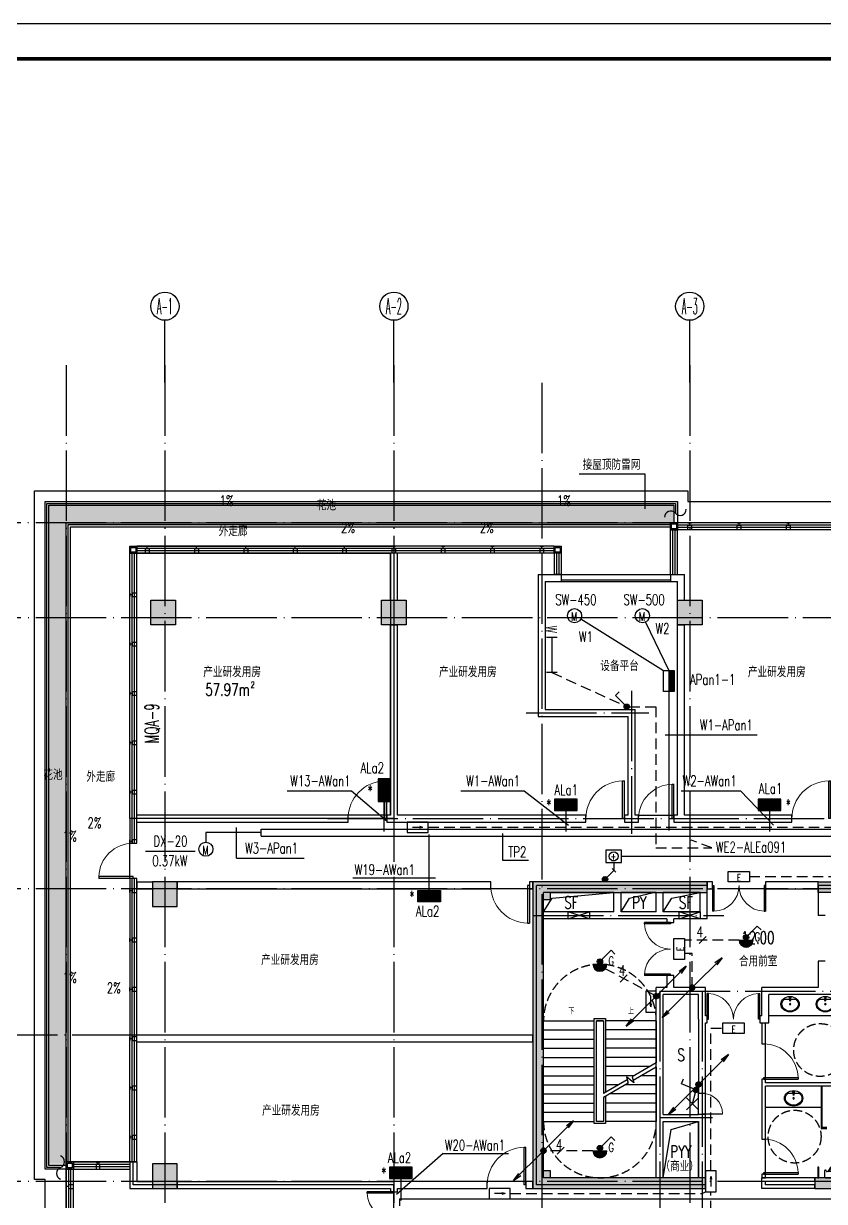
# Model space of a CAD drawing. Extents: x 1980812 to 2226895, y -554123 to 281606.
# Drawn here: x 1992653 to 2015392, y -379909 to -346467 of the extents above; entities that cross this region are included whole.
import ezdxf
from ezdxf.enums import TextEntityAlignment as Align

# ---------------------------------------------------------------- set-up
doc = ezdxf.new("R2010")
doc.units = 0
doc.header["$LTSCALE"] = 1000
doc.header["$MEASUREMENT"] = 0
for name, pattern in [('DASH', [0.35, 0.25, -0.1]), ('DOTE', [2.42, 2, -0.2, 0.02, -0.2]), ('DQXX', [4.5, 3, -1.5])]:
    doc.linetypes.add(name, pattern=pattern)
for name, color, linetype in [('$TD_AUDIT_GENERATED_(158)', 8, 'Continuous'), ('$TD_AUDIT_GENERATED_(1F3)', 7, 'Continuous'), ('$TD_AUDIT_GENERATED_(1FCF)', 8, 'Continuous'), ('$TD_AUDIT_GENERATED_(210)', 8, 'Continuous'), ('$TD_AUDIT_GENERATED_(24E)', 8, 'Continuous'), ('$TD_AUDIT_GENERATED_(2762)', 8, 'Continuous'), ('$TD_AUDIT_GENERATED_(276D)', 8, 'Continuous'), ('$TD_AUDIT_GENERATED_(2A51)', 8, 'Continuous'), ('$TD_AUDIT_GENERATED_(FFA)', 8, 'Continuous'), ('1', 1, 'Continuous'), ('A-FLOR-LAND', 8, 'Continuous'), ('A-FLOR-PFIX', 8, 'Continuous'), ('A-FLOR-TPTN', 8, 'Continuous'), ('AXIS', 7, 'Continuous'), ('AXIS_TEXT', 7, 'Continuous'), ('COLU', 8, 'Continuous'), ('COLU_HATCH', 8, 'Continuous'), ('CURTWALL', 8, 'Continuous'), ('DIM_SYMB', 8, 'Continuous'), ('dote', 8, 'DOTE'), ('DQ1', 1, 'Continuous'), ('DQ2', 2, 'Continuous'), ('DQ7', 7, 'Continuous'), ('DQFL', 2, 'X_LINE'), ('DQK1', 1, 'Continuous'), ('DQK7', 7, 'Continuous'), ('DQqj', 1, 'Continuous'), ('DQX', 2, 'DQXX'), ('LINE', 8, 'Continuous'), ('PUB_TEXT', 8, 'Continuous'), ('STAIR', 8, 'Continuous'), ('TK', 1, 'Continuous'), ('WALL', 7, 'Continuous'), ('WINDOW', 8, 'Continuous')]:
    doc.layers.add(name, color=color, linetype=linetype)
doc.styles.add('_TCH_AXIS', font='COMPLEX', dxfattribs={"bigfont": 'GBCBIG'})
doc.styles.add('_TCH_DIM', font='SIMPLEX', dxfattribs={"bigfont": 'GBCBIG'})
doc.styles.add('COMPLEX', font='COMPLEX')
doc.styles.add('D8', font='txtw.shx', dxfattribs={"width": 0.7, "bigfont": 'hztxtw.shx'})
doc.styles.add('HZF', font='ROMANS2', dxfattribs={"width": 0.7, "bigfont": 'HZDF2'})
doc.styles.add('HZTXTW', font='txtw.shx', dxfattribs={"width": 0.6, "bigfont": 'hztxtw.shx'})
doc.styles.get("Standard").update_dxf_attribs({"font": 'gbenor.shx', "bigfont": 'gbcbig.shx'})
doc.linetypes.add('X_LINE', pattern='A,0.5,["X",Standard,S=0.2,R=0,X=0,Y=-0.08],0.5', length=1)

# ---------------------------------------------------------------- blocks, each defined once
blk = doc.blocks.new('_AXISO')
blk.add_circle((0, 0), 0.5)
at = {"layer": 'AXIS_TEXT', "style": 'COMPLEX', "width": 1.041667}
blk.add_attdef('A', text='', height=0.56, dxfattribs=at).set_placement((-0.25, -0.28), (0.25, -0.28), align=Align.FIT)
blk = doc.blocks.new('$TD_AUDIT_GENERATED_(9F)')
at = {"layer": 'AXIS'}
for p, q in [((0, 29979), (0, 31745)), ((6500, 29979), (6500, 31745)), ((14900, 29979), (14900, 31745))]:
    blk.add_line(p, q, dxfattribs=at)
at = {"layer": 'dote'}
for p, q in [((-2800, 30469), (-2800, -6248)), ((0, 30469), (0, -6248)), ((6500, 30469), (6500, -6248)), ((14900, 30469), (14900, -6248)), ((10700, 29972), (10700, -5320)), ((56411, 26000), (-8456, 26000)), ((56413, 23300), (-8454, 23300)), ((56413, 15600), (-8454, 15600)), ((9046, 11450), (-6998, 11450)), ((56413, 7300), (-8454, 7300))]:
    blk.add_line(p, q, dxfattribs=at)
at = {"layer": 'AXIS'}
ref = blk.add_blockref('_AXISO', (0, 32145), dxfattribs=dict(at, xscale=800, yscale=800, zscale=800))
ref.add_attrib('A', 'A-1', dxfattribs={"layer": 'AXIS_TEXT', "height": 452.5, "style": '_TCH_AXIS', "width": 0.375}).set_placement((-226, 31919), (226, 31919), align=Align.FIT)
ref = blk.add_blockref('_AXISO', (6500, 32145), dxfattribs=dict(at, xscale=800, yscale=800, zscale=800))
ref.add_attrib('A', 'A-2', dxfattribs={"layer": 'AXIS_TEXT', "height": 452.5, "style": '_TCH_AXIS', "width": 0.344262}).set_placement((6274, 31919), (6726, 31919), align=Align.FIT)
ref = blk.add_blockref('_AXISO', (14900, 32145), dxfattribs=dict(at, xscale=800, yscale=800, zscale=800))
ref.add_attrib('A', 'A-3', dxfattribs={"layer": 'AXIS_TEXT', "height": 452.5, "style": '_TCH_AXIS', "width": 0.344262}).set_placement((14674, 31919), (15126, 31919), align=Align.FIT)
blk = doc.blocks.new('A-UR2')
for p, q in [((-225, 190), (-225, 30)), ((-195, 0), (195, 0)), ((-168, 190), (-171, 199)), ((154, 180), (-154, 180)), ((-61, 284), (-116, 188)), ((116, 188), (61, 284)), ((171, 199), (168, 190)), ((225, 30), (225, 190))]:
    blk.add_line(p, q)
at = {"color": 252}
for p, q in [((-39, 272), (-91, 180)), ((91, 180), (39, 272))]:
    blk.add_line(p, q, dxfattribs=at)
blk.add_circle((0, 90), 25, dxfattribs=at)
for centre, radius, start, end in [((-198, 190), 27.5, 18.9246, 180), ((-195, 30), 30, 180, 270), ((-154, 195), 15, 198.9246, 270), ((-129, 195), 15, 270, 330.5129), ((0, 250), 70, 29.4871, 150.5129), ((129, 195), 15, 209.4871, 270), ((154, 195), 15, 270, 341.0754), ((198, 190), 27.5, 0, 161.0754), ((195, 30), 30, 270, 0)]:
    blk.add_arc(centre, radius, start, end)
blk.add_arc((0, 250), 45, 29.4871, 150.5129, dxfattribs=at)
blk = doc.blocks.new('A-SINK-4')
for p, q in [((-158, 126), (-13, 126)), ((-13, 78), (-13, 170)), ((13, 78), (-13, 78)), ((13, 170), (13, 78)), ((13, 126), (158, 126))]:
    blk.add_line(p, q)
blk.add_circle((0, 270), 20)
for centre, radius, start, end in [((0, 88), 19.5, 133.6408, 46.2627), ((0, 170), 13.5, 0, 180)]:
    blk.add_arc(centre, radius, start, end)
at = {"extrusion": (0, 0, -1)}
blk.add_ellipse((0, 270), major_axis=(260, 0), ratio=0.846154, dxfattribs=at)
blk.add_ellipse((0, 270), major_axis=(-235, 0), ratio=0.829787, start_param=2.310338, end_param=7.11444)
blk = doc.blocks.new('$DorLib2D$00000002')
for p, q in [((-0.5, 0), (-0.5, 0.4875)), ((-0.475, 0.4875), (-0.5, 0.4875)), ((-0.475, 0), (-0.475, 0.4875)), ((0.475, 0), (0.475, 0.4875)), ((0.475, 0.4875), (0.5, 0.4875)), ((0.5, 0), (0.5, 0.4875)), ((-0.5, 0), (-0.475, 0)), ((0.5, 0), (0.475, 0))]:
    blk.add_line(p, q)
at = {"lineweight": 13}
for centre, start, end in [((-0.4875, 0), 0, 88.53072), ((0.4875, 0), 91.46928, 180)]:
    blk.add_arc(centre, 0.4875, start, end, dxfattribs=at)
blk = doc.blocks.new('$DorLib2D$00000003')
blk.add_line((0.47, 0), (0.47, 0.97))
at = {"lineweight": 13}
blk.add_arc((0.47, 0), 0.97, 90, 180, dxfattribs=at)
blk = doc.blocks.new('$DorLib2D$00000001')
for p, q in [((0.45, 0.975), (0.5, 0.975)), ((0.45, 0), (0.45, 0.975)), ((0.5, 0), (0.5, 0.975)), ((0.5, 0), (0.45, 0))]:
    blk.add_line(p, q)
at = {"lineweight": 13}
blk.add_arc((0.475, 0), 0.975, 91.4693, 180, dxfattribs=at)
blk = doc.blocks.new('$TD_AUDIT_GENERATED_(15B)')
at = {"layer": '$TD_AUDIT_GENERATED_(210)'}
for p, q in [((-15925, 5050), (-15325, 5250)), ((-15325, 5050), (-15925, 5250)), ((-12775, 5050), (-12175, 5250)), ((-12175, 5050), (-12775, 5250))]:
    blk.add_line(p, q, dxfattribs=at)
for points in [[(-16625, 5250), (-16383, 5638), (-14625, 5800)], [(-14425, 5250), (-14183, 5638), (-13500, 5800)], [(-13225, 5250), (-12983, 5638), (-12175, 5800)], [(-13225, -2300), (-13002, -926), (-12225, -700)]]:
    blk.add_lwpolyline(points, dxfattribs=at)
for points in [[(-15925, 5250), (-15325, 5250), (-15325, 5050), (-15925, 5050)], [(-12775, 5250), (-12175, 5250), (-12175, 5050), (-12775, 5050)]]:
    blk.add_lwpolyline(points, close=True, dxfattribs=at)
at = {"layer": '$TD_AUDIT_GENERATED_(24E)'}
blk.add_lwpolyline([(-13225, -700), (-12225, -700), (-12225, -2300), (-13225, -2300)], close=True, dxfattribs=at)
at = {"layer": 'A-FLOR-PFIX'}
for p, q in [((-8040, 2300), (-10225, 2300)), ((-8740, -300), (-10325, -300))]:
    blk.add_line(p, q, dxfattribs=at)
at = {"layer": 'A-FLOR-TPTN'}
blk.add_lwpolyline([(-8585, -870), (-8710, -870), (-8710, 300), (-8740, 300), (-8740, -900), (-8585, -900)], dxfattribs=at)
blk.add_lwpolyline([(-8840, -2300), (-8810, -2300), (-8810, -2000), (-8840, -2000)], close=True, dxfattribs=at)
at = {"layer": 'DIM_SYMB'}
for points in [[(-15875, 2290, 0, 0, 0), (-15875, -1300, 0, 0, 0), (-14175, -1300, 0, 0, 0), (-14175, 190, 40, 0, 0), (-14175, 340, 0, 0, 0)], [(-14175, 2290, 0, 0, 0), (-14175, 750, 40, 0, 0), (-14175, 600, 0, 0, 0)]]:
    blk.add_lwpolyline(points, format="xyseb", dxfattribs=at)
at = {"layer": 'dote'}
for p, q in [((-16925, 5150), (-11503, 5150)), ((-13325, 3000), (-13325, -3766)), ((-13325, 3000), (-6325, 3000)), ((-12125, 3000), (-12125, -3766)), ((-11825, -600), (-13325, -600))]:
    blk.add_line(p, q, dxfattribs=at)
at = {"layer": 'LINE', "linetype": 'DASH'}
for centre in [(-8773, 1328), (-9497, -1131)]:
    blk.add_circle(centre, 750, dxfattribs=at)
at = {"layer": 'STAIR'}
for p, q in [((-16625, -700), (-16625, 2160)), ((-16625, 2160), (-15185, 2160)), ((-15185, 2220), (-14865, 2220)), ((-15185, -760), (-15185, 2220)), ((-15125, -700), (-15125, 2160)), ((-15125, 2160), (-14925, 2160)), ((-15125, -700), (-15125, 2160)), ((-14925, 2160), (-15125, 2160)), ((-14925, 2160), (-14925, 95)), ((-14925, 2160), (-14925, 95)), ((-14865, 2220), (-14865, 129)), ((-13425, 2160), (-14865, 2160)), ((-13425, 2160), (-13425, 961)), ((-16625, 1900), (-15185, 1900)), ((-13425, 1900), (-14865, 1900)), ((-16625, 1640), (-15185, 1640)), ((-16625, 1380), (-15185, 1380)), ((-13425, 1640), (-14865, 1640)), ((-13425, 1380), (-14865, 1380)), ((-16625, 1120), (-15185, 1120)), ((-13425, 1120), (-14865, 1120)), ((-16625, 860), (-15185, 860)), ((-13600, 860), (-14865, 860)), ((-13425, 961), (-14111, 565)), ((-13425, 845), (-14084, 465)), ((-13425, 845), (-13425, -700)), ((-16625, 600), (-15185, 600)), ((-16625, 340), (-15185, 340)), ((-14249, 485), (-14925, 95)), ((-14222, 385), (-14925, -21)), ((-14050, 600), (-14865, 600)), ((-14500, 340), (-14865, 340)), ((-13425, 340), (-14300, 340)), ((-14064, 393), (-14270, 565)), ((-14270, 565), (-14222, 385)), ((-14111, 565), (-14064, 393)), ((-13425, 600), (-13850, 600)), ((-16625, 80), (-15185, 80)), ((-14865, 14), (-14865, -760)), ((-13425, 80), (-14750, 80)), ((-16625, -180), (-15185, -180)), ((-14925, -21), (-14925, -700)), ((-14925, -21), (-14925, -700)), ((-13425, -180), (-14865, -180)), ((-16625, -440), (-15185, -440)), ((-13425, -440), (-14865, -440)), ((-16625, -700), (-15185, -700)), ((-14865, -760), (-15185, -760)), ((-14925, -700), (-15125, -700)), ((-13425, -700), (-14865, -700))]:
    blk.add_line(p, q, dxfattribs=at)
at = {"layer": 'STAIR', "linetype": 'DASH'}
for centre, start, end in [((-15025, 2160), 0, 180), ((-15025, -700), 180, 360)]:
    blk.add_arc(centre, 1600, start, end, dxfattribs=at)
at = {"layer": 'WALL'}
for p, q in [((-16825, 5150), (-16825, 6000)), ((-14525, 6000), (-16825, 6000)), ((-16625, 5250), (-16625, 5800)), ((-14625, 5800), (-16625, 5800)), ((-14625, 5250), (-14625, 5800)), ((-13325, 6000), (-14525, 6000)), ((-13425, 5800), (-14425, 5800)), ((-14425, 5250), (-14425, 5800)), ((-13425, 5250), (-13425, 5800)), ((-11975, 6000), (-13325, 6000)), ((-13225, 5250), (-13225, 5800)), ((-12175, 5800), (-13225, 5800)), ((-12175, 5250), (-12175, 5800)), ((-11975, 5050), (-11975, 6000)), ((-8825, 6000), (-8825, 5150)), ((-6225, 6000), (-8825, 6000)), ((-16825, -2500), (-16825, 5150)), ((-14625, 5250), (-16625, 5250)), ((-14525, 5050), (-16625, 5050)), ((-16625, -2300), (-16625, 5050)), ((-13325, 5050), (-14525, 5050)), ((-13425, 5250), (-14425, 5250)), ((-13125, 5050), (-13325, 5050)), ((-13025, 5250), (-13225, 5250)), ((-13125, 5050), (-13125, 4945)), ((-12175, 5250), (-13025, 5250)), ((-11975, 5050), (-12925, 5050)), ((-12925, 4945), (-12925, 5050)), ((-8625, 5150), (-8825, 5150)), ((-13125, 4945), (-12925, 4945)), ((-8825, 3850), (-8825, 3100)), ((-8625, 3850), (-8825, 3850)), ((-12925, 3445), (-13125, 3445)), ((-13125, 3445), (-13125, 3100)), ((-12925, 3100), (-12925, 3445)), ((-13425, -600), (-13425, 3100)), ((-13125, 3100), (-13425, 3100)), ((-12025, 3100), (-12925, 3100)), ((-12025, 2300), (-12025, 3100)), ((-8825, 3100), (-10425, 3100)), ((-10425, 2300), (-10425, 3100)), ((-13225, -500), (-13225, 2900)), ((-13025, 2900), (-13225, 2900)), ((-12225, 2900), (-13025, 2900)), ((-12225, 2200), (-12225, 2900)), ((-8725, 2900), (-10225, 2900)), ((-10225, 2100), (-10225, 2900)), ((-3925, 2900), (-8725, 2900)), ((-12225, 2200), (-12225, 100)), ((-11983, 2300), (-12025, 2300)), ((-12025, 2100), (-11983, 2100)), ((-12025, 100), (-12025, 2100)), ((-11983, 2100), (-11983, 2300)), ((-10425, 2300), (-10483, 2300)), ((-10483, 2300), (-10483, 2100)), ((-10483, 2100), (-10225, 2100)), ((-10425, 2100), (-10425, 1500)), ((-10325, 1500), (-10325, 2100)), ((-10425, 1500), (-10325, 1500)), ((-10325, 500), (-10425, 500)), ((-10425, 500), (-10425, 400)), ((-10425, 400), (-10425, -1200)), ((-10325, 400), (-10325, 500)), ((-7725, 400), (-10325, 400)), ((-12225, 100), (-12025, 100)), ((-10325, -1200), (-10325, 300)), ((-7825, 300), (-10325, 300)), ((-13425, -2300), (-13425, -600)), ((-13225, -500), (-12225, -500)), ((-12025, -500), (-12225, -500)), ((-12025, -600), (-12025, -500)), ((-12025, -2500), (-12025, -600)), ((-13225, -700), (-12225, -700)), ((-13225, -2300), (-13225, -700)), ((-12225, -2300), (-12225, -700)), ((-10425, -1200), (-10325, -1200)), ((-13425, -2300), (-16625, -2300)), ((-12225, -2300), (-13225, -2300)), ((-10325, -2200), (-10425, -2200)), ((-10425, -2200), (-10425, -2300)), ((-10425, -2600), (-10425, -2300)), ((-8925, -2300), (-10425, -2300)), ((-10425, -2300), (-10325, -2300)), ((-10325, -2300), (-10325, -2200)), ((-8925, -2400), (-8925, -2300)), ((-13325, -2500), (-16825, -2500)), ((-12025, -2500), (-13325, -2500)), ((-8925, -2600), (-10425, -2600)), ((-10325, -2500), (-10325, -2400)), ((-8925, -2400), (-10325, -2400)), ((-8925, -2500), (-10325, -2500)), ((-8925, -2600), (-8925, -2500))]:
    blk.add_line(p, q, dxfattribs=at)
at = {"layer": 'WINDOW'}
for p, q in [((-10325, 500), (-10325, 1500)), ((-12225, -500, 200), (-12225, 100, 200)), ((-12025, -500, 200), (-12025, 100, 200)), ((-10325, -2200), (-10325, -1200))]:
    blk.add_line(p, q, dxfattribs=at)
at = {"layer": 'A-FLOR-PFIX', "xscale": -1, "rotation": 180}
for p in [(-9625, 2900), (-8625, 2900), (-9525, 227)]:
    blk.add_blockref('A-SINK-4', p, dxfattribs=at)
at = {"layer": 'A-FLOR-PFIX'}
blk.add_blockref('A-UR2', (-8425, -2300), dxfattribs=at)
at = {"layer": 'WINDOW'}
for name, p, xscale, yscale, zscale, rotation in [('$DorLib2D$00000002', (-13025, 4195), 1500, 1500, 1500, 90.00000000192348), ('$DorLib2D$00000002', (-11233, 2200), 1500, -1500, 1500, 180.0000000047691), ('$DorLib2D$00000001', (-10375, 1000), -1000, -1000, -1000, 90.00000001288812), ('$DorLib2D$00000003', (-12125, -200), -600, -600, -600, 90.00000000361136), ('$DorLib2D$00000001', (-10375, -1700), -1000, -1000, -1000, 90.00000001289553)]:
    blk.add_blockref(name, p, dxfattribs=dict(at, xscale=xscale, yscale=yscale, zscale=zscale, rotation=rotation))
at = {"layer": '$TD_AUDIT_GENERATED_(1F3)', "width": 0.7}
for s, height, style, p in [('SF', 350, 'HZF', (-15838, 5516)), ('PY', 350, 'HZF', (-13907, 5516)), ('SF', 350, 'HZF', (-12585, 5516)), ('12.00', 350, 'HZF', (-10541, 4520)), ('\\M+5BACF\\M+5D3C3\\M+5C7B0\\M+5CAD2', 300, 'D8', (-10531, 3855)), ('S', 350, 'HZF', (-12720, 1190)), ('PYY', 350, 'HZF', (-12726, -1556)), ('\\M+5A3A8\\M+5C9CC\\M+5D2B5\\M+5A3A9', 300, 'D8', (-12760, -1969))]:
    blk.add_text(s, height=height, dxfattribs=dict(at, style=style)).set_placement(p, align=Align.MIDDLE_CENTER)
at = {"layer": 'PUB_TEXT', "style": '_TCH_DIM'}
for s, p in [('\\M+5CFC2', (-15922, 2342)), ('\\M+5C9CF', (-14227, 2342))]:
    blk.add_text(s, height=168.8, dxfattribs=at).set_placement(p)
blk = doc.blocks.new('A$C46407C4F')
at = {"layer": 'A-FLOR-LAND'}
h = blk.add_hatch(dxfattribs=at)
h.set_pattern_fill('GRASS', color=256, scale=50)
h.set_pattern_definition([(90, (-3008715.91, 640559.81), (-99.7795475, 99.7795475), [26.458066, -173.101015]), (45, (-3008715.91, 640559.81), (-99.7796155, 99.7796155), [26.458066, -114.651615]), (135, (-3008715.91, 640559.81), (-99.7796155, -99.7796155), [26.458066, -114.651615])])
h.paths.add_polyline_path([(14450, 3200), (14450, 2700), (-2800, 2700), (-2800, -15500), (-3300, -15500), (-3300, 3200)])
at = {"layer": '$TD_AUDIT_GENERATED_(158)', "color": 2}
for p, q in [((-3700, 3600), (14850, 3600)), ((-3700, -15950), (-3700, 3600))]:
    blk.add_line(p, q, dxfattribs=at)
at = {"layer": '$TD_AUDIT_GENERATED_(158)'}
for p, q in [((-3400, -15650), (-3400, 3300)), ((-3400, 3300), (14550, 3300)), ((-3300, 3200), (14450, 3200)), ((-3300, -15550), (-3300, 3200)), ((14450, 3200), (14450, 2700)), ((14550, 3300), (14550, 2700)), ((-2800, -15650), (-3400, -15650)), ((-2800, -15550), (-3300, -15550))]:
    blk.add_line(p, q, dxfattribs=at)
at = {"layer": '$TD_AUDIT_GENERATED_(158)', "color": 2}
for points in [[(14850, 3600), (14850, 3300), (49500, 3300), (49500, -8100), (49800, -8100)], [(31750, -27050), (31750, -26750), (-3400, -26750), (-3400, -15950), (-3700, -15950)]]:
    blk.add_lwpolyline(points, dxfattribs=at)
at = {"layer": '$TD_AUDIT_GENERATED_(210)'}
for p, q in [((11250, 1230), (14350, 1230)), ((11250, 1080), (14350, 1080)), ((11250, 1030), (14350, 1030))]:
    blk.add_line(p, q, dxfattribs=at)
at = {"layer": '$TD_AUDIT_GENERATED_(24E)'}
for p, q in [((-2800, -15450), (-2800, 2700)), ((-2800, 2700), (14350, 2700)), ((-2750, 2650), (14350, 2650)), ((-2750, -15450), (-2750, 2650)), ((-2680, 2580), (14350, 2580)), ((-2680, -15450), (-2680, 2580))]:
    blk.add_line(p, q, dxfattribs=at)
at = {"layer": 'CURTWALL'}
for p, q in [((31700, 2700), (14550, 2700)), ((14550, 2500), (14550, 2700)), ((14350, 1230), (14350, 2500)), ((14350, 2500), (14550, 2500)), ((14417, 1230), (14417, 2500)), ((14483, 1230), (14483, 2500)), ((31700, 2633), (14550, 2633)), ((31700, 2567), (14550, 2567)), ((14550, 1230), (14550, 2500)), ((31700, 2500), (14550, 2500)), ((6500, 2030), (-800, 2030)), ((-800, 1830), (-800, 2030)), ((11050, 2030), (6500, 2030)), ((11050, 1830), (11050, 2030)), ((-1000, -5700), (-1000, 1830)), ((-1000, 1830), (-800, 1830)), ((-933, -5700), (-933, 1830)), ((-867, -5700), (-867, 1830)), ((6500, 1963), (-800, 1963)), ((6500, 1897), (-800, 1897)), ((6500, 1830), (-800, 1830)), ((-800, -5700), (-800, 1830)), ((11050, 1963), (6500, 1963)), ((11050, 1897), (6500, 1897)), ((11050, 1830), (6500, 1830)), ((11050, 1830), (11050, 1230)), ((11250, 1830), (11050, 1830)), ((11117, 1830), (11117, 1230)), ((11183, 1830), (11183, 1230)), ((11250, 1830), (11250, 1230)), ((11250, 1230), (11050, 1230)), ((14350, 1230), (14550, 1230)), ((-1000, -5700), (-1000, -6400)), ((-933, -6400), (-933, -5700)), ((-867, -6400), (-867, -5700)), ((-800, -6400), (-800, -5700)), ((-1000, -6400), (-800, -6400)), ((-800, -7400), (-1000, -7400)), ((-1000, -7400), (-1000, -11950)), ((-933, -11950), (-933, -7400)), ((-867, -11950), (-867, -7400)), ((-800, -11950), (-800, -7400)), ((-1000, -15450), (-1000, -11950)), ((-933, -15450), (-933, -11950)), ((-867, -15450), (-867, -11950)), ((-800, -15450), (-800, -11950)), ((-2800, -25950), (-2800, -15650)), ((-2800, -15650), (-2600, -15650)), ((-2733, -25950), (-2733, -15650)), ((-2667, -25950), (-2667, -15650)), ((-2600, -15450), (-1000, -15450)), ((-2600, -15450), (-2600, -15650)), ((-2600, -15517), (-1000, -15517)), ((-2600, -15583), (-1000, -15583)), ((-2600, -25950), (-2600, -15650)), ((-2600, -15650), (-1000, -15650)), ((-1000, -15450), (-800, -15450))]:
    blk.add_line(p, q, dxfattribs=at)
for points in [[(14350, 2700), (14550, 2700), (14550, 2500), (14350, 2500)], [(14380, 2670), (14520, 2670), (14520, 2530), (14380, 2530)], [(-1000, 2030), (-800, 2030), (-800, 1830), (-1000, 1830)], [(11050, 2030), (11250, 2030), (11250, 1830), (11050, 1830)], [(-970, 2000), (-830, 2000), (-830, 1860), (-970, 1860)], [(11080, 2000), (11220, 2000), (11220, 1860), (11080, 1860)], [(-2800, -15450), (-2600, -15450), (-2600, -15650), (-2800, -15650)], [(-2770, -15480), (-2630, -15480), (-2630, -15620), (-2770, -15620)]]:
    blk.add_lwpolyline(points, close=True, dxfattribs=at)
at = {"layer": 'dote'}
for p, q in [((13250, -2074), (13250, -6135)), ((10257, -2700), (13741, -2700)), ((4617, -5700), (53728, -5700))]:
    blk.add_line(p, q, dxfattribs=at)
at = {"layer": 'WALL'}
for p, q in [((6400, 500), (6400, 1830)), ((6600, 500), (6600, 1830)), ((10600, 1230), (11250, 1230)), ((10600, 1230), (10600, -2800)), ((10800, 1030), (11250, 1030)), ((10800, 1030), (10800, -2600)), ((11250, 1230), (11250, 1030)), ((14350, 1230), (14750, 1230)), ((14350, 1230), (14350, 1030)), ((14350, 1030), (14550, 1030)), ((14550, 500), (14550, 1030)), ((14750, 500), (14750, 1230)), ((6400, 500), (6600, 500)), ((14550, 500), (14750, 500)), ((6400, -5600), (6400, -200)), ((6400, -200), (6600, -200)), ((6600, -5600), (6600, -200)), ((14550, -5600), (14550, -200)), ((14550, -200), (14750, -200)), ((14750, -5600), (14750, -200)), ((10800, -2600), (13350, -2600)), ((13350, -5600), (13350, -2600)), ((10600, -2800), (13150, -2800)), ((13150, -5600), (13150, -2800)), ((5200, -5600), (-800, -5600)), ((5200, -5800), (5200, -5600)), ((6400, -5600), (6300, -5600)), ((6300, -5600), (6300, -5800)), ((11950, -5600), (6600, -5600)), ((11950, -5800), (11950, -5600)), ((13150, -5600), (13050, -5600)), ((13050, -5600), (13050, -5800)), ((13450, -5600), (13350, -5600)), ((13450, -5800), (13450, -5600)), ((14550, -5600), (14450, -5600)), ((14450, -5600), (14450, -5800)), ((17800, -5600), (14750, -5600)), ((17800, -5800), (17800, -5600)), ((-800, -5800), (5200, -5800)), ((6300, -5800), (6500, -5800)), ((6500, -5800), (11950, -5800)), ((13050, -5800), (13250, -5800)), ((13250, -5800), (13450, -5800)), ((14450, -5800), (14650, -5800)), ((14650, -5800), (17800, -5800)), ((-800, -7500), (-350, -7500)), ((-800, -7500), (-800, -7700)), ((-350, -7500), (-350, -7700)), ((9250, -7500), (350, -7500)), ((350, -7500), (350, -7700)), ((9250, -7700), (9250, -7500)), ((10450, -7500), (10350, -7500)), ((10350, -7500), (10350, -7700)), ((10450, -7700), (10450, -7500)), ((-800, -7700), (-350, -7700)), ((350, -7700), (9250, -7700)), ((10350, -7700), (10450, -7700)), ((10450, -11850), (-800, -11850)), ((10450, -12050), (10450, -11850)), ((10450, -12050), (-800, -12050)), ((-1000, -15450), (-1000, -16200)), ((-800, -15450), (-1000, -15450)), ((-800, -15450), (-800, -16000)), ((-800, -16000), (-350, -16000)), ((-350, -16000), (-350, -16200)), ((350, -16000), (6500, -16000)), ((350, -16000), (350, -16200)), ((9150, -16000), (6500, -16000)), ((9150, -16200), (9150, -16000)), ((10450, -16000), (10250, -16000)), ((10250, -16000), (10250, -16200)), ((10450, -16200), (10450, -16000)), ((-1000, -16200), (-350, -16200)), ((350, -16200), (6400, -16200)), ((6400, -16200), (6400, -16300)), ((6400, -16300), (6600, -16300)), ((6600, -16300), (6600, -16200)), ((6600, -16200), (9150, -16200)), ((10250, -16200), (10450, -16200))]:
    blk.add_line(p, q, dxfattribs=at)
blk.add_lwpolyline([(-800, 1830), (6400, 1830), (6400, -5600), (-800, -5600)], close=True, dxfattribs=at)
at = {"layer": 'WINDOW'}
for p, q in [((13450, -5600), (14450, -5600)), ((-1000, -7400), (-1000, -6400))]:
    blk.add_line(p, q, dxfattribs=at)
for name, p, xscale, yscale, zscale, rotation in [('$DorLib2D$00000001', (5750, -5700), 1100, 1100, 1100, 1.460212530726893e-10), ('$DorLib2D$00000001', (13950, -5700), 1000, 1000, 1000, 1.333544856703017e-08), ('$DorLib2D$00000001', (-900, -6900), -1000, 1000, -1000, 89.99999998909304), ('$DorLib2D$00000001', (9800, -7600), 1100, -1100, 1100, 1.195335956147447e-10), ('$DorLib2D$00000001', (9700, -16100), 1100, 1100, 1100, 1.198930547952662e-10), ('$DorLib2D$00000002', (6500, -17075), -1550, -1550, -1550, 270.000000003988)]:
    blk.add_blockref(name, p, dxfattribs=dict(at, xscale=xscale, yscale=yscale, zscale=zscale, rotation=rotation))
at = {"layer": 'WINDOW', "xscale": 1100, "yscale": 1100, "zscale": 1100}
for p in [(12500, -5700), (18350, -5700)]:
    blk.add_blockref('$DorLib2D$00000001', p, dxfattribs=at)
blk = doc.blocks.new('A$C28812CA5')
at = {"layer": '$TD_AUDIT_GENERATED_(1F3)', "style": 'D8', "width": 0.7}
for s, p in [('\\M+5C9E8\\M+5B1B8\\M+5C6BD\\M+5CCA8', (12908, -1364)), ('\\M+5B2FA\\M+5D2B5\\M+5D1D0\\M+5B7A2\\M+5D3C3\\M+5B7BF', (1908, -1537)), ('\\M+5B2FA\\M+5D2B5\\M+5D1D0\\M+5B7A2\\M+5D3C3\\M+5B7BF', (8600, -1537)), ('\\M+5B2FA\\M+5D2B5\\M+5D1D0\\M+5B7A2\\M+5D3C3\\M+5B7BF', (17372, -1537)), ('\\M+5B2FA\\M+5D2B5\\M+5D1D0\\M+5B7A2\\M+5D3C3\\M+5B7BF', (3550, -9712)), ('\\M+5B2FA\\M+5D2B5\\M+5D1D0\\M+5B7A2\\M+5D3C3\\M+5B7BF', (3577, -13987))]:
    blk.add_text(s, height=300, rotation=0.0006, dxfattribs=at).set_placement(p, align=Align.MIDDLE_CENTER)
blk = doc.blocks.new('$TD_AUDIT_GENERATED_(2768)')
at = {"layer": '$TD_AUDIT_GENERATED_(276D)'}
blk.add_line((115028288, 22648046), (115028222, 22648046), dxfattribs=at)
for points in [[(115028222, 22648096), (115028225, 22648096), (115028225, 22647996), (115028222, 22647996)], [(115028288, 22648096), (115028422, 22648096), (115028422, 22647996), (115028288, 22647996)]]:
    blk.add_lwpolyline(points, close=True, dxfattribs=at)
blk = doc.blocks.new('$TD_AUDIT_GENERATED_(2963)')
at = {"layer": 'WINDOW', "rotation": 270}
for p in [(-22633146, 115030922), (-22631746, 115030922), (-22630346, 115030922), (-22648546, 115030252), (-22647146, 115030252), (-22645746, 115030252), (-22644346, 115030252), (-22642946, 115030252), (-22641546, 115030252), (-22640146, 115030252), (-22638746, 115030252), (-22637346, 115030252)]:
    blk.add_blockref('$TD_AUDIT_GENERATED_(2768)', p, dxfattribs=at)
at = {"layer": 'WINDOW', "xscale": -1}
for p, rotation in [((-115029222, 22648696), 180), ((-115029222, 22647296), 180), ((-115029222, 22645896), 180), ((-115029222, 22644496), 180), ((-115029222, 22643096), 180), ((-115029222, 22641696), 180), ((-115029222, 22640296), 180), ((-115029222, 22638896), 180), ((-115029222, 22637496), 180), ((-115029222, 22636096), 180), ((-115029222, 22634696), 180), ((-115029222, 22633296), 180), ((22646146, 115012772), 90), ((-115031022, 22631896), 180)]:
    blk.add_blockref('$TD_AUDIT_GENERATED_(2768)', p, dxfattribs=dict(at, rotation=rotation))
blk = doc.blocks.new('$TD_AUDIT_GENERATED_(3BB2)')
at = {"layer": 'COLU_HATCH'}
h = blk.add_hatch(color=256, dxfattribs=at)
h.dxf.hatch_style = 1
h.paths.add_polyline_path([(-400, 23800), (300, 23800), (300, 23100), (-400, 23100)])
h = blk.add_hatch(color=256, dxfattribs=at)
h.dxf.hatch_style = 1
h.paths.add_polyline_path([(6150, 23800), (6850, 23800), (6850, 23100), (6150, 23100)])
h = blk.add_hatch(color=256, dxfattribs=at)
h.dxf.hatch_style = 1
h.paths.add_polyline_path([(14550, 23800), (15250, 23800), (15250, 23100), (14550, 23100)])
h = blk.add_hatch(color=256, dxfattribs=at)
h.dxf.hatch_style = 1
h.paths.add_polyline_path([(350, 15800), (-350, 15800), (-350, 15100), (350, 15100)])
h = blk.add_hatch(color=256, dxfattribs=at)
h.dxf.hatch_style = 1
h.paths.add_polyline_path([(15350, 7100), (15350, 7400), (10950, 7400), (10950, 7600), (10750, 7600), (10750, 15300), (10950, 15300), (10950, 15500), (15400, 15500), (15400, 15800), (10450, 15800), (10450, 7100)])
h = blk.add_hatch(color=256, dxfattribs=at)
h.dxf.hatch_style = 1
h.paths.add_polyline_path([(22250, 15800), (22250, 15500), (23450, 15500), (23450, 14850), (23650, 14850), (23650, 15800)])
h.paths.add_polyline_path([(21350, 15500), (21350, 15800), (18550, 15800), (18550, 15500)])
h = blk.add_hatch(color=256, dxfattribs=at)
h.dxf.hatch_style = 1
h.paths.add_polyline_path([(18450, 7100), (23650, 7100), (23650, 8050), (23450, 8050), (23450, 7400), (18450, 7400)])
h = blk.add_hatch(color=256, dxfattribs=at)
h.dxf.hatch_style = 1
h.paths.add_polyline_path([(350, 7800), (-350, 7800), (-350, 7100), (350, 7100)])
at = {"layer": 'COLU'}
for points in [[(-400, 23800), (300, 23800), (300, 23100), (-400, 23100)], [(6150, 23800), (6850, 23800), (6850, 23100), (6150, 23100)], [(14550, 23800), (15250, 23800), (15250, 23100), (14550, 23100)], [(350, 15800), (-350, 15800), (-350, 15100), (350, 15100)], [(15350, 7100), (15350, 7400), (10950, 7400), (10950, 7600), (10750, 7600), (10750, 15300), (10950, 15300), (10950, 15500), (15400, 15500), (15400, 15800), (10450, 15800), (10450, 7100)], [(18450, 7100), (23650, 7100), (23650, 8050), (23450, 8050), (23450, 7400), (18450, 7400)], [(350, 7800), (-350, 7800), (-350, 7100), (350, 7100)]]:
    blk.add_lwpolyline(points, close=True, dxfattribs=at)
blk.add_lwpolyline([(21350, 15500), (21250, 15500), (21250, 12600), (21050, 12600), (21050, 15500), (18550, 15500), (18550, 15800), (21350, 15800), (21350, 15500)], dxfattribs=at)
blk = doc.blocks.new('dd')
at = {"layer": 'DQK1', "color": 1}
for p, q in [((-200, 100), (200, 100)), ((-200, 92), (200, 92)), ((-196, 62), (196, 62)), ((-188, 32), (188, 32)), ((-174, 2), (174, 2)), ((-154, -28), (154, -28)), ((-122, -58), (122, -58)), ((-68, -88), (68, -88))]:
    blk.add_line(p, q, dxfattribs=at)
blk.add_arc((0, 100), 200, 180, 0, dxfattribs=at)
blk = doc.blocks.new('*X249')
at = {"color": 0}
for p, q in [((5315, 4110), (5515, 4110)), ((5320, 4140), (5510, 4140)), ((5320, 4080), (5510, 4080)), ((5335, 4170), (5495, 4170)), ((5335, 4050), (5495, 4050)), ((5371, 4200), (5459, 4200)), ((5372, 4020), (5459, 4020))]:
    blk.add_line(p, q, dxfattribs=at)
blk = doc.blocks.new('kg')
at = {"layer": 'DQK1'}
for p, q in [((53, 53), (318, 318)), ((318, 318), (424, 212))]:
    blk.add_line(p, q, dxfattribs=at)
blk.add_circle((0, 0), 75, dxfattribs=at)
at = {"layer": 'DQK1', "xscale": 0.75, "yscale": 0.75, "zscale": 0.75}
blk.add_blockref('*X249', (-4061, -3083), dxfattribs=at)
at = {"layer": 'DQK7', "style": 'D8', "width": 0.7}
blk.add_text('G', height=250, dxfattribs=at).set_placement((241, -107))
blk = doc.blocks.new('*X251')
at = {"color": 0}
for p, q in [((126, 2940), (274, 2940)), ((128, 2970), (272, 2970)), ((137, 2910), (263, 2910)), ((144, 3000), (256, 3000)), ((173, 2880), (227, 2880))]:
    blk.add_line(p, q, dxfattribs=at)
blk = doc.blocks.new('j')
at = {"layer": '1', "color": 7}
blk.add_line((850, 850), (850, 850), dxfattribs=at)
blk.add_line((850, 850), (850, 850), dxfattribs=at)
blk.add_line((850, 850), (850, 850), dxfattribs=at)
blk.add_line((850, 850), (850, 850), dxfattribs=at)
blk.add_line((850, 850), (850, 850), dxfattribs=at)
blk.add_line((850, 850), (850, 850), dxfattribs=at)
blk.add_line((850, 850), (850, 850), dxfattribs=at)
blk.add_line((850, 850), (850, 850), dxfattribs=at)
blk.add_line((850, 850), (850, 850), dxfattribs=at)
blk.add_line((850, 850), (850, 850), dxfattribs=at)
blk.add_line((850, 850), (850, 850), dxfattribs=at)
blk.add_line((850, 850), (850, 850), dxfattribs=at)
blk.add_line((850, 850), (850, 850), dxfattribs=at)
blk.add_line((850, 850), (850, 850), dxfattribs=at)
blk.add_line((850, 850), (850, 850), dxfattribs=at)
blk.add_line((850, 850), (850, 850), dxfattribs=at)
blk.add_line((850, 850), (850, 850), dxfattribs=at)
blk.add_line((850, 850), (850, 850), dxfattribs=at)
at = {"layer": 'DQK1'}
blk.add_circle((0, 0), 75, dxfattribs=at)
at = {"layer": 'DQK7'}
for p, q in [((0, 0), (850, 850)), ((850, 850), (647, 703)), ((850, 850), (703, 647))]:
    blk.add_line(p, q, dxfattribs=at)
at = {"layer": 'DQK1'}
blk.add_blockref('*X251', (-200, -2950), dxfattribs=at)
blk = doc.blocks.new('dyz')
at = {"layer": 'DQK1'}
for p, q in [((-300, 0), (300, 0)), ((-300, -300), (-300, 0)), ((300, 0), (300, -300)), ((300, -300), (-300, -300))]:
    blk.add_line(p, q, dxfattribs=at)
at = {"layer": 'DQK7'}
for q in [(-58, -127), (-58, -127), (150, -150), (-58, -173), (-58, -173)]:
    blk.add_line((-150, -150), q, dxfattribs=at)
blk = doc.blocks.new('P')
at = {"layer": 'DQK7'}
blk.add_line((-100, -100), (100, 100), dxfattribs=at)
blk = doc.blocks.new('4')
at = {"layer": 'DQK7', "linetype": 'ByBlock', "style": 'D8', "width": 0.7}
blk.add_text('4', height=300, dxfattribs=at).set_placement((-100, -193))
blk = doc.blocks.new('dyk')
at = {"layer": 'DQK1'}
for p, q in [((-300, 150), (300, 150)), ((-300, -150), (-300, 150)), ((300, 150), (300, -150)), ((300, -150), (-300, -150))]:
    blk.add_line(p, q, dxfattribs=at)
at = {"layer": 'DQK7', "style": 'D8', "width": 0.7}
blk.add_text('E', height=200, dxfattribs=at).set_placement((5, -31), align=Align.MIDDLE_CENTER)
blk = doc.blocks.new('*X245')
at = {"color": 0}
for p, q in [((8700, 8370), (9500, 8370)), ((8700, 8340), (9500, 8340)), ((8700, 8310), (9500, 8310)), ((8700, 8280), (9500, 8280)), ((8700, 8250), (9500, 8250)), ((8700, 8220), (9500, 8220)), ((8700, 8190), (9500, 8190)), ((8700, 8160), (9500, 8160)), ((8700, 8130), (9500, 8130)), ((8700, 8100), (9500, 8100)), ((8700, 8070), (9500, 8070)), ((8700, 8040), (9500, 8040)), ((8700, 8010), (9500, 8010))]:
    blk.add_line(p, q, dxfattribs=at)
blk = doc.blocks.new('XM')
at = {"layer": '1'}
for p, q in [((320, 168), (-320, 168)), ((-320, 168), (-320, -152)), ((320, -152), (320, 168)), ((-320, -152), (320, -152))]:
    blk.add_line(p, q, dxfattribs=at)
at = {"layer": '1', "xscale": 0.8, "yscale": 0.8, "zscale": 0.8}
blk.add_blockref('*X245', (-7280, -6552), dxfattribs=at)
blk = doc.blocks.new('dj')
at = {"layer": 'DQK1'}
blk.add_circle((0, 0), 200, dxfattribs=at)
at = {"layer": 'DQK7', "style": 'D8', "width": 0.7}
blk.add_text('M', height=250, dxfattribs=at).set_placement((-100, -150))
blk = doc.blocks.new('FP')
at = {"layer": 'DQK1'}
for p, q in [((-225, 175), (-225, -175)), ((225, 175), (-225, 175)), ((225, -175), (225, 175)), ((-225, -175), (225, -175))]:
    blk.add_line(p, q, dxfattribs=at)
blk.add_circle((0, 0), 125, dxfattribs=at)
at = {"layer": 'DQK7', "style": 'D8', "width": 0.7}
for s, p in [('+', (-83, -89)), ('-', (-80, -202))]:
    blk.add_text(s, height=180, dxfattribs=at).set_placement(p)
blk = doc.blocks.new('*X257')
at = {"color": 0}
for p, q in [((5315, 4110), (5515, 4110)), ((5320, 4140), (5510, 4140)), ((5320, 4080), (5510, 4080)), ((5335, 4170), (5495, 4170)), ((5335, 4050), (5495, 4050)), ((5371, 4200), (5459, 4200)), ((5372, 4020), (5459, 4020))]:
    blk.add_line(p, q, dxfattribs=at)
blk = doc.blocks.new('k1')
at = {"layer": 'DQK1'}
for p, q in [((53, 53), (318, 318)), ((318, 318), (424, 212))]:
    blk.add_line(p, q, dxfattribs=at)
blk.add_circle((0, 0), 75, dxfattribs=at)
at = {"layer": 'DQK1', "xscale": 0.75, "yscale": 0.75, "zscale": 0.75}
blk.add_blockref('*X257', (-4061, -3083), dxfattribs=at)
blk = doc.blocks.new('DQZ')
at = {"layer": 'DQK1'}
for q in [(-170, 170), (-170, -170), (170, 170), (170, -170)]:
    blk.add_line((0, 0), q, dxfattribs=at)
at = {"layer": 'DQK1', "ltscale": 0.08}
blk.add_line((-170, -170), (170, -170), dxfattribs=at)
blk = doc.blocks.new('dy1')
at = {"layer": 'DQK1'}
for p, q in [((-500, -150), (-500, 150)), ((-500, 0), (500, 0)), ((500, 150), (500, -150))]:
    blk.add_line(p, q, dxfattribs=at)
blk = doc.blocks.new('DYW')
at = {"layer": 'DQ1', "ltscale": 0.1}
blk.add_blockref('dy1', (0, 0), dxfattribs=at)
at = {"layer": 'DQ7', "style": 'D8', "width": 0.7}
blk.add_text('W', height=300, dxfattribs=at).set_placement((-836, -160))
blk = doc.blocks.new('xl')
at = {"layer": 'DQK1'}
h = blk.add_hatch(dxfattribs=at)
h.set_pattern_fill('LINE', color=1, scale=8, style=0)
h.set_pattern_definition([(0, (-712.643, -443.37), (0, 25.4), [])])
h.paths.add_polyline_path([(300, -150), (300, 0), (-300, 0), (-300, -150)])
at = {"layer": 'DQK1', "color": 1}
for p, q in [((-300, 150), (300, 150)), ((-300, -150), (-300, 150)), ((300, 0), (-300, 0)), ((300, 150), (300, -150)), ((300, -150), (-300, -150))]:
    blk.add_line(p, q, dxfattribs=at)
blk = doc.blocks.new('*X263')
at = {"color": 0, "linetype": 'Continuous'}
for p, q in [((28109, 10830), (28307, 10830)), ((28109, 10800), (28307, 10800)), ((28118, 10860), (28297, 10860)), ((28119, 10770), (28297, 10770)), ((28141, 10890), (28274, 10890)), ((28142, 10740), (28273, 10740))]:
    blk.add_line(p, q, dxfattribs=at)
blk = doc.blocks.new('KTA')
at = {"layer": 'DQK1'}
for p, q in [((53, 53), (256, 256)), ((203, 309), (309, 203))]:
    blk.add_line(p, q, dxfattribs=at)
blk.add_circle((0, 0), 75, dxfattribs=at)
at = {"layer": 'DQK1', "xscale": 0.75, "yscale": 0.75, "zscale": 0.75, "rotation": 180}
blk.add_blockref('*X263', (21156, 8112), dxfattribs=at)
blk = doc.blocks.new('pzh')
at = {"layer": 'DQK1'}
for centre, start, end in [((-61, 165), 290.3188, 69.6812), ((61, -165), 110.3188, 249.6812)]:
    blk.add_arc(centre, 176, start, end, dxfattribs=at)
blk = doc.blocks.new('tu kuang A1 A')
at = {"layer": 'TK'}
blk.add_lwpolyline([(0, 59400), (84100, 59400), (84100, 0), (0, 0)], close=True, dxfattribs=at)
at = {"layer": 'TK', "const_width": 100}
blk.add_lwpolyline([(83100, 1000), (83100, 58400), (2500, 58400), (2500, 1000)], close=True, dxfattribs=at)

msp = doc.modelspace()

# ---------------------------------------------------------------- linework, layer by layer
at = {"layer": '$TD_AUDIT_GENERATED_(FFA)'}
for points in [[(2003166.5, -369037.6), (1995666.5, -369037.6), (1995666.5, -361307.6), (2003166.5, -361307.6)], [(1995766.5, -379437.6), (1995766.5, -378787.6), (1993866.5, -378787.6), (1993866.5, -389487.6), (2003166.5, -389487.6), (2003166.5, -379437.6)]]:
    msp.add_lwpolyline(points, close=True, dxfattribs=at)
at = {"layer": 'DIM_SYMB'}
for points in [[(1997643.7, -360300.4, 0, 0, 0), (1998944.7, -360300.4, 80, 0, 0), (1999244.7, -360300.4, 0, 0, 0)], [(2008707, -360300.4, 0, 0, 0), (2007406, -360300.4, 80, 0, 0), (2007106, -360300.4, 0, 0, 0)], [(2001207.4, -361240.7, 0, 0, 0), (2002483.4, -360987.2, 80, 0, 0), (2002777.7, -360928.7, 0, 0, 0)], [(2006445.7, -361240.7, 0, 0, 0), (2005169.7, -360987.2, 80, 0, 0), (2004875.4, -360928.7, 0, 0, 0)], [(1993647.1, -368772.8, 0, 0, 0), (1993647.1, -370073.8, 80, 0, 0), (1993647.1, -370373.8, 0, 0, 0)], [(1995194, -368624.4, 0, 0, 0), (1994818.3, -369870, 80, 0, 0), (1994731.6, -370157.2, 0, 0, 0)], [(1993647.1, -374314.5, 0, 0, 0), (1993647.1, -373013.5, 80, 0, 0), (1993647.1, -372713.5, 0, 0, 0)], [(1995194, -374650.8, 0, 0, 0), (1994818.3, -373405.2, 80, 0, 0), (1994731.6, -373118, 0, 0, 0)]]:
    msp.add_lwpolyline(points, format="xyseb", dxfattribs=at)
at = {"layer": 'DQ2'}
for p, q in [((2008476.8, -363364.7), (2010825.5, -364834.5)), ((2010309.2, -363458.7), (2010975.5, -364834.5)), ((2010975.5, -365434.5), (2010975.5, -369378.4)), ((2002882.1, -368550.9), (2002882.1, -369407.2)), ((2008049.8, -368809.5), (2008049.8, -369400.9)), ((2013834.4, -368809.5), (2013834.4, -369400.9)), ((2004167, -371081.3), (2004167, -369489.1)), ((2009418.6, -370505.5), (2009418.6, -370284.7)), ((2011646.8, -377137.6, 200), (2011726.3, -376814.5)), ((2003365.5, -379252.9), (2003365.5, -379883.3))]:
    msp.add_line(p, q, dxfattribs=at)
for points in [[(1999400, -369437.6), (1997832.4, -369437.6), (1997830.2, -369708.3)], [(2009632.3, -370109.7), (2020874.3, -370109.7), (2020874.3, -372210.1)]]:
    msp.add_lwpolyline(points, dxfattribs=at)
at = {"layer": 'DQ7'}
for p, q in [((2008430.8, -359254), (2010291.8, -359254)), ((2010291.8, -359254), (2010291.8, -360239.8)), ((2010871.4, -366660.7), (2013481.3, -366660.7)), ((2000134.7, -368247), (2001959.9, -368247)), ((2001959.9, -368247), (2002973.7, -369108.7)), ((2005069.9, -368247), (2006865.1, -368247)), ((2006865.1, -368247), (2008125.1, -369227)), ((2011323.8, -368247), (2013011.6, -368247)), ((2013011.6, -368247), (2013948.5, -369228)), ((1998697.4, -370160.2), (1998697.4, -369288.6)), ((2006257.9, -370230.1), (2006257.9, -369463.8)), ((1996119.4, -369961.5), (1997527.6, -369961.5)), ((1998697.5, -370160.2), (2000616.7, -370160.2)), ((2006993.2, -370230.1), (2006257.9, -370230.1)), ((2002004.8, -370721.5), (2004348.9, -370721.5)), ((2004565.5, -378544.8), (2003242.4, -379709.5)), ((2004565.5, -378544.8), (2006419.3, -378544.8))]:
    msp.add_line(p, q, dxfattribs=at)
at = {"layer": 'DQFL', "linetype": 'X_LINE'}
msp.add_lwpolyline([(1993701.7, -378947.7), (1993314.8, -378947.7), (1993314.8, -360090.9), (2011159.4, -360090.9), (2011159.4, -360369.1)], dxfattribs=at)
at = {"layer": 'DQqj', "ltscale": 0.15}
for p, q in [((1999400, -369337.6), (2020719.3, -369337.6)), ((1999400, -369537.6), (1999400, -369337.6)), ((1999400, -369537.6), (2021955.5, -369537.6)), ((2003328.5, -379837.6), (2022355.5, -379837.6)), ((2003328.5, -379837.6), (2003328.5, -380037.6))]:
    msp.add_line(p, q, dxfattribs=at)
at = {"layer": 'DQX', "ltscale": 0.1}
for p, q in [((2007653.5, -364892.1), (2009710.8, -365832.5)), ((2012966.5, -372487.6), (2011416.5, -372487.6)), ((2010616.5, -374079.5), (2009170.1, -373300.7)), ((2008816.5, -378467.6), (2007416.5, -378467.6))]:
    msp.add_line(p, q, dxfattribs=at)
for points in [[(2009854, -365863.7), (2010604, -365863.7), (2010604, -369872.7), (2012191.7, -369872.7), (2011608.1, -369649.8)], [(2020645.2, -369287.6), (2004141.5, -369287.6)], [(2013259.7, -370687.6), (2020645.2, -370687.6), (2020645.2, -369437.6)], [(2011634.5, -373837.6), (2011634.5, -372872.8), (2011416.5, -372872.8)], [(2012166.5, -379037.6), (2012166.5, -374987.6), (2012508.4, -374987.6)], [(2006472.8, -379687.6), (2011921.6, -379687.6), (2012016.5, -379633.5)], [(2022566.5, -381087.6), (2012166.5, -381087.6), (2012166.5, -379637.6)]]:
    msp.add_lwpolyline(points, dxfattribs=at)
at = {"layer": 'WALL'}
for p, q in [((2012216.5, -370837.6), (2012066.5, -370837.6)), ((2012066.5, -370837.6), (2012066.5, -371037.6)), ((2012216.5, -371037.6), (2012216.5, -370837.6)), ((2015216.5, -370837.6), (2013716.5, -370837.6)), ((2013716.5, -370837.6), (2013716.5, -371037.6)), ((2015216.5, -371037.6), (2015216.5, -370837.6)), ((2012066.5, -371037.6), (2012216.5, -371037.6)), ((2013716.5, -371037.6), (2015216.5, -371037.6))]:
    msp.add_line(p, q, dxfattribs=at)

# ---------------------------------------------------------------- block references
at = {"layer": '$TD_AUDIT_GENERATED_(1FCF)'}
msp.add_blockref('A$C28812CA5', (1996666.5, -363337.6), dxfattribs=at)
at = {"layer": '$TD_AUDIT_GENERATED_(210)'}
msp.add_blockref('A$C46407C4F', (1996666.5, -363337.6), dxfattribs=at)
at = {"layer": '$TD_AUDIT_GENERATED_(2762)'}
msp.add_blockref('$TD_AUDIT_GENERATED_(2963)', (1996666.5, -363337.6), dxfattribs=at)
at = {"layer": 'COLU'}
for name, p in [('$TD_AUDIT_GENERATED_(3BB2)', (1996666.5, -386637.6)), ('$TD_AUDIT_GENERATED_(15B)', (2024041.5, -376937.6))]:
    msp.add_blockref(name, p, dxfattribs=at)
at = {"layer": 'DQ1', "ltscale": 0.01, "rotation": 290.3187964949408}
msp.add_blockref('pzh', (2011159.4, -360369.1), dxfattribs=at)
at = {"layer": 'DQ1', "ltscale": 0.15}
for name, p in [('dj', (2008296.2, -363278.7)), ('dj', (2010222.1, -363278.7)), ('dj', (1997828.5, -369908.3)), ('dd', (2013166.5, -372587.6)), ('dd', (2009016.5, -373272.6)), ('dd', (2009016.5, -378567.6))]:
    msp.add_blockref(name, p, dxfattribs=at)
at = {"layer": 'DQ1', "rotation": 270}
msp.add_blockref('DYW', (2007653.5, -364392.1), dxfattribs=at)
at = {"layer": 'DQ1', "ltscale": 0.05}
for name, p, rotation in [('k1', (2009779, -365863.7), 90), ('dyk', (2011266.5, -372742.6), 90), ('j', (2011634.5, -373837.6), 180), ('j', (2010616.5, -374079.5), 180), ('j', (2011816.5, -376587.6), 180), ('k1', (2011744.7, -376741.8), 112.6248850812112), ('j', (2007416.5, -378467.6), 179.9999084328487)]:
    msp.add_blockref(name, p, dxfattribs=dict(at, rotation=rotation))
at = {"layer": 'DQ1', "ltscale": 0.05, "xscale": -1}
for p in [(2003841.5, -369137.6), (2006172.8, -379537.6)]:
    msp.add_blockref('dyz', p, dxfattribs=at)
at = {"layer": 'DQ1'}
msp.add_blockref('KTA', (2009162.3, -370761.9), dxfattribs=at)
at = {"layer": 'DQ1', "ltscale": 0.05}
for name, p in [('dyk', (2012959.7, -370687.6)), ('j', (2011634.5, -373837.6)), ('j', (2010616.5, -374079.5)), ('dyk', (2012808.4, -374987.6)), ('j', (2011816.5, -376587.6)), ('j', (2007416.5, -378467.6))]:
    msp.add_blockref(name, p, dxfattribs=at)
at = {"layer": 'DQ1', "ltscale": 0.08}
for p in [(2013166.5, -372412), (2009016.5, -373097), (2009016.5, -378392)]:
    msp.add_blockref('kg', p, dxfattribs=at)
at = {"layer": 'DQ1', "ltscale": 0.05, "xscale": -1}
for p, rotation in [((2010616.5, -374235.1), 270), ((2012016.5, -379337.6), 90)]:
    msp.add_blockref('dyz', p, dxfattribs=dict(at, rotation=rotation))
at = {"layer": 'DQ1', "ltscale": 0.08, "rotation": 89.99999999999999}
msp.add_blockref('DQZ', (2011646.8, -377137.6, 200), dxfattribs=at)
at = {"layer": 'DQ1', "ltscale": 0.01}
msp.add_blockref('pzh', (1993701.7, -378947.7), dxfattribs=at)
at = {"layer": 'DQ2'}
for name, p in [('tu kuang A1 A', (1980812.3, -405866.8)), ('XM', (2008049.8, -368657.5)), ('XM', (2013834.4, -368657.5)), ('FP', (2009407.3, -370109.7))]:
    msp.add_blockref(name, p, dxfattribs=at)
for name, p, rotation in [('xl', (2010975.5, -365134.5), 90), ('XM', (2002890.1, -368230.9), 90), ('XM', (2003365.5, -379084.9), 180)]:
    msp.add_blockref(name, p, dxfattribs=dict(at, rotation=rotation))
at = {"layer": 'DQ2', "xscale": -1}
msp.add_blockref('XM', (2004167, -371249.3), dxfattribs=at)
at = {"layer": 'DQ7', "ltscale": 0.05}
for name, p in [('4', (2011863.9, -372210.2)), ('P', (2011933.3, -372487.6)), ('4', (2009656.9, -373308.6)), ('P', (2009687.4, -373579.3)), ('4', (2007867, -378251.4)), ('P', (2007904.5, -378467.6))]:
    msp.add_blockref(name, p, dxfattribs=at)
at = {"layer": 'WALL'}
msp.add_blockref('$TD_AUDIT_GENERATED_(9F)', (1996666.5, -386637.6), dxfattribs=at)
at = {"layer": 'WINDOW', "xscale": -1500, "yscale": 1500, "zscale": -1500, "rotation": 180.0000008652179}
msp.add_blockref('$DorLib2D$00000002', (2012966.5, -370937.6), dxfattribs=at)

# ---------------------------------------------------------------- texts
at = {"layer": '$TD_AUDIT_GENERATED_(1F3)', "style": 'D8', "width": 0.7}
for s, p in [('\\M+5BBA8\\M+5B3D8', (2001252.6, -360136.4)), ('\\M+5CDE2\\M+5D7DF\\M+5C0C8', (1998603.2, -360874.6)), ('\\M+5BBA8\\M+5B3D8', (1993488.6, -367791.8)), ('\\M+5CDE2\\M+5D7DF\\M+5C0C8', (1994844.2, -367846.6))]:
    msp.add_text(s, height=300, rotation=0.00057, dxfattribs=at).set_placement(p, align=Align.MIDDLE_CENTER)
at = {"layer": '$TD_AUDIT_GENERATED_(1F3)', "style": 'HZF', "width": 0.7}
for s, height, p in [('2', 175, (1999158.8, -365239.6)), ('57.97m', 350, (1998442.1, -365377.6))]:
    msp.add_text(s, height=height, dxfattribs=at).set_placement(p, align=Align.MIDDLE_CENTER)
at = {"layer": '$TD_AUDIT_GENERATED_(2A51)', "style": 'HZTXTW', "width": 0.6}
msp.add_text('MQA-9', height=400, rotation=90.00057, dxfattribs=at).set_placement((1996296.5, -366336), align=Align.MIDDLE_CENTER)
at = {"layer": 'DQ7', "style": 'D8', "width": 0.7}
for s, p in [('\\M+5BDD3\\M+5CEDD\\M+5B6A5\\M+5B7C0\\M+5C0D7\\M+5CDF8', (2009346.4, -358973.6)), ('SW-450', (2008335.7, -362825.4)), ('SW-500', (2010271.8, -362825.4)), ('W2', (2010795.5, -363644.2)), ('W1', (2008620.6, -363872.5)), ('APan1-1', (2012218.5, -365088.4)), ('W1-APan1', (2012607.3, -366380.2)), ('ALa2', (2002553.7, -367596.1)), ('W13-AWan1', (2001080.3, -367966.6)), ('W1-AWan1', (2005985.5, -367966.6)), ('W2-AWan1', (2012132, -367966.6)), ('*', (2002494.6, -368243.1)), ('ALa1', (2008059.1, -368221.3)), ('ALa1', (2013859, -368183.5)), ('*', (2007565.7, -368637.6)), ('*', (2014364.1, -368637.6)), ('DX-20', (1996824, -369681.1)), ('W3-APan1', (1999694.5, -369879.7)), ('TP2', (2006672.4, -369983.9)), ('0.37kW', (1996806.9, -370235.5)), ('W19-AWan1', (2002909.3, -370487.9)), ('*', (2003680.9, -371243.3)), ('ALa2', (2004125.9, -371668.8)), ('W20-AWan1', (2005470.1, -378311.2)), ('ALa2', (2003324.4, -378665.4)), ('*', (2002879.4, -379090.9))]:
    msp.add_text(s, height=300, dxfattribs=at).set_placement(p, align=Align.MIDDLE)
msp.add_text('WE2-ALEa091', height=300, dxfattribs=at).set_placement((2012309.1, -369997.5))
at = {"layer": 'PUB_TEXT', "style": '_TCH_DIM', "width": 0.705882}
for s, p in [('1%', (1998216.7, -360162.1)), ('1%', (2007794, -360162.1)), ('2%', (2001666.9, -360930)), ('2%', (2005606.2, -360930)), ('2%', (1994467.5, -369308.5)), ('1%', (1993764.1, -369685.8)), ('1%', (1993764.1, -373699)), ('2%', (1995015.1, -373991.3))]:
    msp.add_text(s, height=297.5, dxfattribs=at).set_placement(p)

doc.saveas('drawing.dxf')
